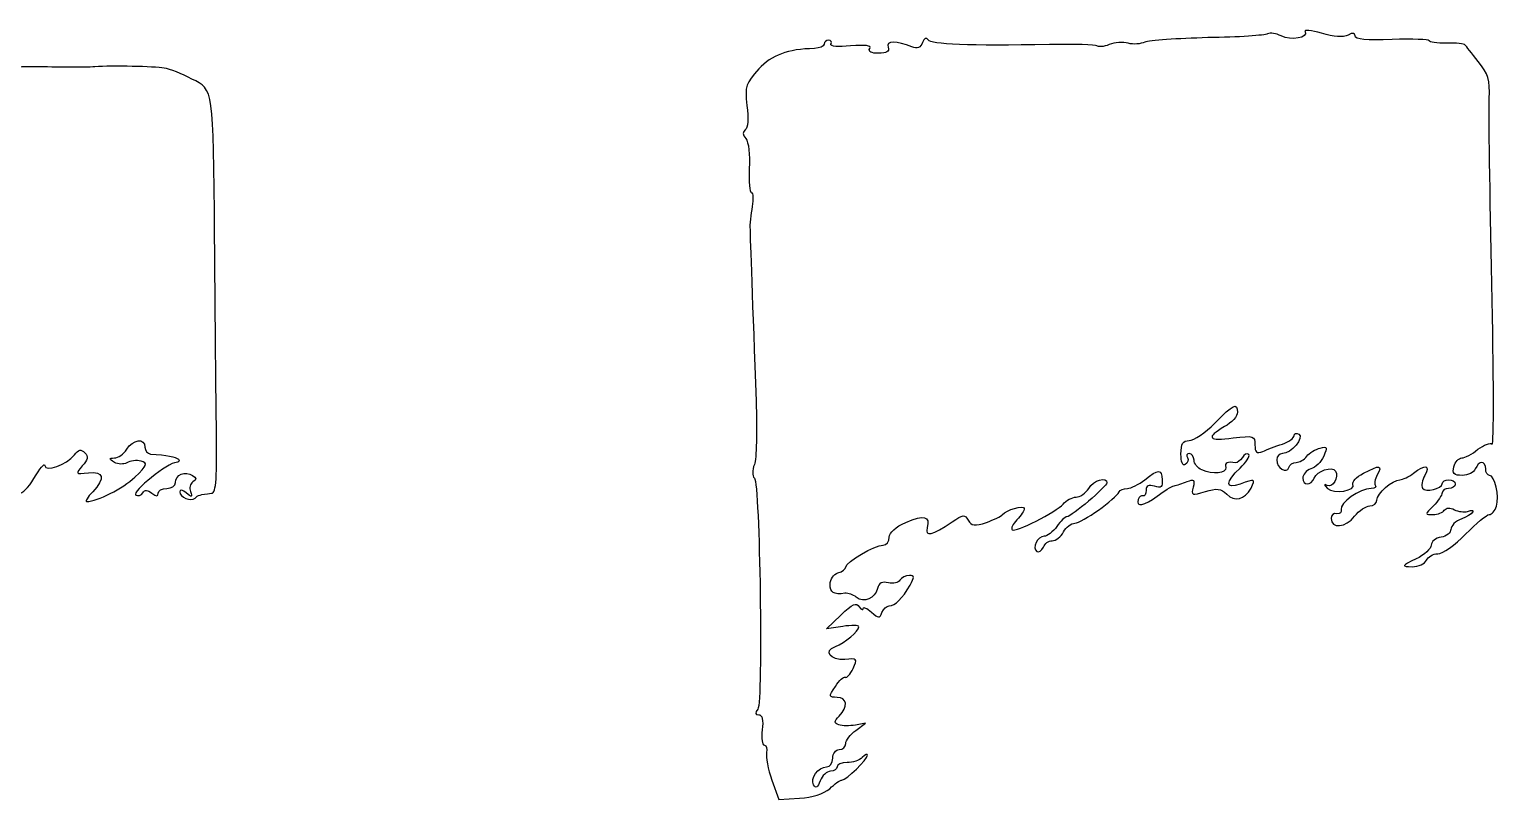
# Model space of a CAD drawing. Extents: x 0 to 69.4, y 0 to 30.3.
# Drawn here: x 20.74 to 26.61, y 24.48 to 27.56 of the extents above; entities that cross this region are included whole.
import ezdxf

# ---------------------------------------------------------------- set-up
doc = ezdxf.new("R2010")
doc.units = 0
doc.header["$MEASUREMENT"] = 0
doc.layers.get('0').update_dxf_attribs({"linetype": 'CONTINUOUS'})

msp = doc.modelspace()

# ---------------------------------------------------------------- linework, layer by layer
at = {"color": 0, "linetype": 'CONTINUOUS'}
for p, q in [((25.8292, 27.5489), (25.8292, 27.5489)), ((23.9214, 25.1656), (23.9786, 25.2211)), ((23.9856, 25.176), (23.9214, 25.1656)), ((24.0758, 24.7906), (24.036, 24.7819)), ((24.0376, 24.7611), (24.0758, 24.7906)), ((23.7026, 24.5632), (23.7304, 24.485)), ((23.7304, 24.485), (23.8137, 24.4903))]:
    msp.add_line(p, q, dxfattribs=at)
for points in [[(25.8951, 27.5419), (25.8535, 27.5542), (25.8239, 27.5576), (25.8292, 27.5489)], [(23.911, 27.4986), (23.911, 27.4899), (23.8936, 27.4829), (23.8728, 27.4813)], [(23.93, 27.5142), (23.9196, 27.5142), (23.911, 27.5072), (23.911, 27.4986)], [(23.9387, 27.4986), (23.9439, 27.5072), (23.9387, 27.5142), (23.93, 27.5142)], [(24.0168, 27.4917), (23.9682, 27.4864), (23.9335, 27.4899), (23.9387, 27.4986)], [(24.2617, 27.4882), (24.2026, 27.5125), (24.1557, 27.5125), (24.1661, 27.4864)], [(24.3033, 27.5056), (24.2964, 27.4847), (24.2825, 27.4794), (24.2617, 27.4882)], [(24.3258, 27.516), (24.3189, 27.5281), (24.3103, 27.5229), (24.3033, 27.5056)], [(24.8101, 27.4968), (24.4874, 27.4917), (24.3381, 27.4968), (24.3258, 27.516)], [(24.9993, 27.4917), (24.9942, 27.4968), (24.9092, 27.4986), (24.8101, 27.4968)], [(25.1243, 27.5021), (25.1035, 27.5072), (25.0706, 27.5056), (25.0479, 27.4968)], [(25.1903, 27.5072), (25.1747, 27.4986), (25.1435, 27.4968), (25.1243, 27.5021)], [(25.4421, 27.5246), (25.3206, 27.5211), (25.2076, 27.5142), (25.1903, 27.5072)], [(25.6799, 27.5403), (25.6711, 27.5333), (25.5635, 27.5264), (25.4421, 27.5246)], [(25.7336, 27.5315), (25.7146, 27.5419), (25.6903, 27.5454), (25.6799, 27.5403)], [(25.8292, 27.5489), (25.8447, 27.5246), (25.7718, 27.5107), (25.7336, 27.5315)], [(26.001, 27.535), (25.9819, 27.5246), (25.9437, 27.5281), (25.8951, 27.5419)], [(26.0287, 27.5315), (26.0287, 27.5438), (26.0201, 27.5454), (26.001, 27.535)], [(26.1764, 27.5176), (26.0739, 27.5125), (26.0287, 27.5176), (26.0287, 27.5315)], [(26.3239, 27.5125), (26.3239, 27.5176), (26.2579, 27.5194), (26.1764, 27.5176)], [(26.3933, 27.5021), (26.3551, 27.5021), (26.3239, 27.5056), (26.3239, 27.5125)], [(26.4679, 27.4951), (26.4644, 27.5003), (26.4315, 27.5038), (26.3933, 27.5021)], [(23.8728, 27.4813), (23.7651, 27.4794), (23.7043, 27.4551), (23.6506, 27.3996)], [(24.0932, 27.4813), (24.1019, 27.4933), (24.0758, 27.4968), (24.0168, 27.4917)], [(24.1279, 27.4621), (24.1001, 27.4621), (24.0862, 27.469), (24.0932, 27.4813)], [(24.1661, 27.4864), (24.1731, 27.469), (24.161, 27.4621), (24.1279, 27.4621)], [(25.0479, 27.4968), (25.0254, 27.4882), (25.0046, 27.4864), (24.9993, 27.4917)], [(26.52, 27.4292), (26.494, 27.4621), (26.4714, 27.4917), (26.4679, 27.4951)], [(20.7689, 27.4083), (20.6943, 27.4065), (20.4565, 27.4083), (20.3628, 27.41)], [(20.8992, 27.4065), (20.861, 27.4065), (20.8019, 27.4083), (20.7689, 27.4083)], [(21.0033, 27.4083), (20.9842, 27.4065), (20.9374, 27.4065), (20.8992, 27.4065)], [(21.2793, 27.4031), (21.2411, 27.41), (21.071, 27.4135), (21.0033, 27.4083)], [(21.3904, 27.3597), (21.3504, 27.3806), (21.3018, 27.3996), (21.2793, 27.4031)], [(23.6506, 27.3996), (23.5985, 27.3424), (23.595, 27.3319), (23.6036, 27.2538)], [(26.5635, 27.2815), (26.5669, 27.3563), (26.56, 27.3806), (26.52, 27.4292)], [(21.4807, 26.7244), (21.4754, 27.3301), (21.4772, 27.3146), (21.3904, 27.3597)], [(26.5739, 26.5421), (26.5669, 26.8997), (26.5617, 27.2329), (26.5635, 27.2815)], [(23.6036, 27.2538), (23.6106, 27.2035), (23.6071, 27.1636), (23.5967, 27.1567)], [(23.5967, 27.1567), (23.5862, 27.1497), (23.5862, 27.1375), (23.5985, 27.1219)], [(23.5985, 27.1219), (23.6106, 27.1081), (23.6158, 27.0576), (23.6124, 27.0021)], [(23.6124, 27.0021), (23.6106, 26.95), (23.614, 26.9067), (23.621, 26.9067)], [(23.621, 26.9067), (23.6279, 26.9067), (23.6297, 26.8806), (23.6244, 26.8511)], [(23.6244, 26.8511), (23.6193, 26.8199), (23.614, 26.7782), (23.6158, 26.759)], [(23.6158, 26.759), (23.6158, 26.7244), (23.6262, 26.4622), (23.6401, 26.0751)], [(21.4876, 25.9832), (21.4858, 26.1325), (21.4824, 26.4675), (21.4807, 26.7244)], [(26.5756, 25.9033), (26.5825, 25.8964), (26.5825, 26.1846), (26.5739, 26.5421)], [(23.6401, 26.0751), (23.6436, 25.9571), (23.6418, 25.8425), (23.6332, 25.8217)], [(25.4697, 25.9867), (25.5444, 26.0631), (25.56, 26.07), (25.56, 26.03)], [(21.4685, 25.7071), (21.4876, 25.7089), (21.4911, 25.7661), (21.4876, 25.9832)], [(25.3674, 25.9172), (25.3847, 25.9172), (25.4317, 25.9485), (25.4697, 25.9867)], [(25.56, 26.03), (25.56, 26.0144), (25.5375, 25.9883), (25.5079, 25.9728)], [(21.13, 25.8825), (21.1543, 25.9224), (21.2029, 25.9293), (21.2029, 25.8911)], [(25.3344, 25.8633), (25.3344, 25.905), (25.3414, 25.9172), (25.3674, 25.9172)], [(25.5079, 25.9728), (25.4317, 25.9293), (25.4437, 25.9138), (25.5426, 25.9276)], [(25.5426, 25.9276), (25.6243, 25.9381), (25.6294, 25.9363), (25.6294, 25.8999)], [(25.8049, 25.9432), (25.8274, 25.9293), (25.7736, 25.8651), (25.7389, 25.8651)], [(25.7389, 25.9033), (25.7649, 25.9119), (25.7857, 25.9276), (25.7857, 25.9381)], [(25.7857, 25.9381), (25.7857, 25.9467), (25.7944, 25.9485), (25.8049, 25.9432)], [(20.8036, 25.8182), (20.8036, 25.7888), (20.8904, 25.8217), (20.9217, 25.8599)], [(20.9217, 25.8599), (20.9374, 25.8825), (20.9478, 25.8842), (20.9633, 25.8686)], [(20.9633, 25.8686), (20.979, 25.8529), (20.9756, 25.8408), (20.9529, 25.8165)], [(21.0814, 25.8478), (21.0953, 25.8478), (21.1179, 25.8633), (21.13, 25.8825)], [(21.2029, 25.8911), (21.2029, 25.8772), (21.2133, 25.8651), (21.2254, 25.8633)], [(21.2254, 25.8633), (21.2897, 25.8599), (21.3261, 25.8529), (21.3365, 25.8425)], [(25.3518, 25.8217), (25.3414, 25.8147), (25.3344, 25.8321), (25.3344, 25.8633)], [(25.3674, 25.8651), (25.3587, 25.8651), (25.3535, 25.8582), (25.3604, 25.8494)], [(25.3865, 25.839), (25.3865, 25.8529), (25.3778, 25.8651), (25.3674, 25.8651)], [(25.5704, 25.8078), (25.5947, 25.8304), (25.6104, 25.8547), (25.6051, 25.8617)], [(25.6051, 25.8617), (25.5982, 25.8668), (25.5861, 25.8633), (25.5792, 25.8494)], [(25.6294, 25.8999), (25.6294, 25.8703), (25.6364, 25.8633), (25.6607, 25.8738)], [(25.6607, 25.8738), (25.6764, 25.8807), (25.7111, 25.8946), (25.7389, 25.9033)], [(25.7389, 25.8651), (25.7267, 25.8651), (25.7162, 25.8547), (25.7162, 25.8408)], [(25.8361, 25.8547), (25.8465, 25.8686), (25.8708, 25.8825), (25.8899, 25.8876)], [(25.8899, 25.8876), (25.9176, 25.8946), (25.9194, 25.8911), (25.9037, 25.8547)], [(26.454, 25.8478), (26.4662, 25.8478), (26.4957, 25.8633), (26.5183, 25.8825)], [(26.5183, 25.8825), (26.5426, 25.8999), (26.5686, 25.9103), (26.5756, 25.9033)], [(20.7603, 25.7661), (20.7828, 25.8061), (20.8036, 25.8286), (20.8036, 25.8182)], [(20.9529, 25.8165), (20.9251, 25.7835), (20.9251, 25.7835), (20.9772, 25.7888)], [(21.0814, 25.8304), (21.0589, 25.8443), (21.0589, 25.8478), (21.0814, 25.8478)], [(21.13, 25.8286), (21.1179, 25.8217), (21.0953, 25.8217), (21.0814, 25.8304)], [(21.1872, 25.8356), (21.17, 25.839), (21.1439, 25.8374), (21.13, 25.8286)], [(21.3279, 25.8304), (21.2949, 25.8304), (21.1492, 25.7124), (21.1665, 25.7001)], [(21.1631, 25.7714), (21.2115, 25.82), (21.215, 25.8269), (21.1872, 25.8356)], [(21.3365, 25.8425), (21.3418, 25.8356), (21.3383, 25.8304), (21.3279, 25.8304)], [(23.6332, 25.8217), (23.6244, 25.7992), (23.6244, 25.7765), (23.6332, 25.7679)], [(25.1903, 25.761), (25.2458, 25.8043), (25.2562, 25.8043), (25.2597, 25.761)], [(25.3604, 25.8494), (25.3657, 25.8408), (25.3622, 25.8286), (25.3518, 25.8217)], [(25.4178, 25.8008), (25.4004, 25.8078), (25.3865, 25.8251), (25.3865, 25.839)], [(25.5132, 25.8096), (25.5167, 25.7853), (25.4611, 25.78), (25.4178, 25.8008)], [(25.5531, 25.8286), (25.5201, 25.8339), (25.5079, 25.8286), (25.5132, 25.8096)], [(25.5704, 25.7436), (25.5097, 25.721), (25.5114, 25.7522), (25.5704, 25.8078)], [(25.5792, 25.8494), (25.5704, 25.8374), (25.56, 25.8286), (25.5531, 25.8286)], [(25.7162, 25.8408), (25.7162, 25.8078), (25.7562, 25.7835), (25.7649, 25.8096)], [(25.7649, 25.8096), (25.7683, 25.8217), (25.7806, 25.8304), (25.7944, 25.8304)], [(25.7944, 25.8304), (25.8065, 25.8304), (25.8257, 25.8408), (25.8361, 25.8547)], [(25.8517, 25.8043), (25.8343, 25.7974), (25.8204, 25.7818), (25.8204, 25.7679)], [(25.9037, 25.8547), (25.8933, 25.8321), (25.8708, 25.8096), (25.8517, 25.8043)], [(25.8656, 25.7679), (25.876, 25.7957), (25.9385, 25.8165), (25.9507, 25.7957)], [(26.0618, 25.7869), (26.1294, 25.8217), (26.1382, 25.82), (26.1174, 25.78)], [(26.2614, 25.7869), (26.31, 25.8235), (26.3292, 25.82), (26.3065, 25.7783)], [(26.4558, 25.7783), (26.4228, 25.7783), (26.4158, 25.7853), (26.4228, 25.8131)], [(26.4228, 25.8131), (26.4281, 25.8321), (26.4419, 25.8478), (26.454, 25.8478)], [(26.5079, 25.8043), (26.5026, 25.7904), (26.4801, 25.7783), (26.4558, 25.7783)], [(26.5339, 25.8304), (26.5253, 25.8304), (26.5149, 25.8182), (26.5079, 25.8043)], [(26.5496, 25.8043), (26.5496, 25.8182), (26.5426, 25.8304), (26.5339, 25.8304)], [(26.5651, 25.7783), (26.5565, 25.7783), (26.5496, 25.7904), (26.5496, 25.8043)], [(20.6544, 25.7471), (20.6753, 25.6828), (20.7135, 25.6897), (20.7603, 25.7661)], [(20.9703, 25.6742), (21.0138, 25.6742), (21.1144, 25.7263), (21.1631, 25.7714)], [(20.9772, 25.7888), (21.0397, 25.7957), (21.045, 25.7679), (20.9946, 25.7124)], [(21.2897, 25.7263), (21.3087, 25.7263), (21.3244, 25.7367), (21.3244, 25.7506)], [(21.3244, 25.7506), (21.3244, 25.78), (21.3643, 25.7974), (21.3921, 25.7783)], [(21.3939, 25.7522), (21.3835, 25.7453), (21.3782, 25.7279), (21.3851, 25.714)], [(21.3921, 25.7783), (21.4094, 25.7679), (21.4094, 25.7626), (21.3939, 25.7522)], [(23.6332, 25.7679), (23.6557, 25.7453), (23.6679, 24.8721), (23.6471, 24.8461)], [(25.0393, 25.7488), (25.0393, 25.7349), (24.8969, 25.6133), (24.8796, 25.6133)], [(24.9664, 25.7263), (24.9854, 25.7592), (25.0393, 25.7749), (25.0393, 25.7488)], [(25.1208, 25.7263), (25.1347, 25.7263), (25.166, 25.7418), (25.1903, 25.761)], [(25.2285, 25.7349), (25.206, 25.7418), (25.1956, 25.7383), (25.1956, 25.7193)], [(25.2597, 25.761), (25.2615, 25.7332), (25.2562, 25.7263), (25.2285, 25.7349)], [(25.3067, 25.7367), (25.3171, 25.7383), (25.3414, 25.7471), (25.3587, 25.754)], [(25.3587, 25.754), (25.3865, 25.7644), (25.39, 25.761), (25.3831, 25.7314)], [(25.6139, 25.7279), (25.6329, 25.7661), (25.6294, 25.7661), (25.5704, 25.7436)], [(25.8204, 25.7679), (25.8204, 25.7367), (25.8535, 25.7367), (25.8656, 25.7679)], [(25.9176, 25.7383), (25.9037, 25.7453), (25.9037, 25.7418), (25.9194, 25.7263)], [(25.9507, 25.7957), (25.9646, 25.7714), (25.9403, 25.7263), (25.9176, 25.7383)], [(25.9194, 25.7263), (25.9419, 25.7019), (26.0357, 25.7175), (26.0201, 25.7436)], [(26.0201, 25.7436), (26.0149, 25.7522), (26.034, 25.7714), (26.0618, 25.7869)], [(26.1174, 25.78), (26.1069, 25.7626), (26.1051, 25.7436), (26.1104, 25.7367)], [(26.1156, 25.6793), (26.1156, 25.7054), (26.1764, 25.761), (26.2076, 25.761)], [(26.2076, 25.761), (26.2181, 25.761), (26.244, 25.7731), (26.2614, 25.7869)], [(26.3065, 25.7783), (26.2961, 25.7592), (26.2926, 25.7367), (26.2979, 25.7279)], [(26.2979, 25.7279), (26.3083, 25.7089), (26.376, 25.7244), (26.376, 25.7453)], [(26.376, 25.7453), (26.376, 25.754), (26.3882, 25.761), (26.4019, 25.761)], [(26.4019, 25.761), (26.4158, 25.761), (26.4281, 25.754), (26.4281, 25.7436)], [(26.4281, 25.7436), (26.4281, 25.7349), (26.4158, 25.7263), (26.4019, 25.7263)], [(26.5929, 25.655), (26.6051, 25.695), (26.586, 25.7783), (26.5651, 25.7783)], [(20.9946, 25.7124), (20.9737, 25.6915), (20.9633, 25.6742), (20.9703, 25.6742)], [(21.1665, 25.7001), (21.1751, 25.695), (21.189, 25.6985), (21.1942, 25.7089)], [(21.1942, 25.7089), (21.2029, 25.7228), (21.2133, 25.721), (21.2307, 25.7071)], [(21.2307, 25.7071), (21.2481, 25.6932), (21.255, 25.6932), (21.255, 25.7071)], [(21.255, 25.7071), (21.255, 25.7175), (21.2706, 25.7263), (21.2897, 25.7263)], [(21.3678, 25.7089), (21.3539, 25.721), (21.3418, 25.7228), (21.3418, 25.7124)], [(21.3418, 25.7124), (21.3418, 25.6915), (21.3869, 25.6724), (21.4025, 25.6881)], [(21.3851, 25.714), (21.3921, 25.6915), (21.3904, 25.6897), (21.3678, 25.7089)], [(21.4025, 25.6881), (21.4147, 25.7001), (21.4217, 25.7019), (21.4685, 25.7071)], [(24.864, 25.6638), (24.8761, 25.6793), (24.9004, 25.6915), (24.9161, 25.6915)], [(24.9108, 25.5874), (24.9386, 25.5874), (25.0757, 25.6863), (25.0879, 25.7124)], [(24.9161, 25.6915), (24.9317, 25.6915), (24.9543, 25.7071), (24.9664, 25.7263)], [(25.0879, 25.7124), (25.0914, 25.721), (25.1053, 25.7263), (25.1208, 25.7263)], [(25.1643, 25.6828), (25.1521, 25.6499), (25.1903, 25.6568), (25.2389, 25.695)], [(25.1833, 25.6967), (25.1747, 25.6985), (25.1678, 25.6932), (25.1643, 25.6828)], [(25.1956, 25.7193), (25.1956, 25.7036), (25.1903, 25.6932), (25.1833, 25.6967)], [(25.2389, 25.695), (25.2667, 25.7158), (25.2979, 25.7349), (25.3067, 25.7367)], [(25.3831, 25.7314), (25.3743, 25.6985), (25.3778, 25.6967), (25.4317, 25.714)], [(25.4317, 25.714), (25.4767, 25.7279), (25.494, 25.7263), (25.5167, 25.7036)], [(25.5167, 25.7036), (25.5479, 25.6707), (25.5878, 25.6811), (25.6139, 25.7279)], [(26.0931, 25.7263), (26.0479, 25.7263), (25.9646, 25.6672), (25.9732, 25.6429)], [(26.1104, 25.7367), (26.1156, 25.7314), (26.1086, 25.7263), (26.0931, 25.7263)], [(26.376, 25.7089), (26.376, 25.7001), (26.3604, 25.6758), (26.3412, 25.6568)], [(26.4019, 25.7263), (26.3882, 25.7263), (26.376, 25.7193), (26.376, 25.7089)], [(24.2374, 25.5908), (24.3103, 25.6221), (24.3346, 25.6151), (24.3224, 25.57)], [(24.4214, 25.5925), (24.4665, 25.6238), (24.4717, 25.6238), (24.4856, 25.5994)], [(24.5585, 25.5908), (24.5879, 25.6013), (24.6175, 25.6151), (24.6226, 25.6221)], [(24.6226, 25.6221), (24.6365, 25.6411), (24.7094, 25.6603), (24.7094, 25.6464)], [(24.6608, 25.5613), (24.6731, 25.5492), (24.8379, 25.6325), (24.864, 25.6638)], [(24.7094, 25.6464), (24.7094, 25.6394), (24.6974, 25.6186), (24.68, 25.6013)], [(25.9558, 25.6256), (25.9437, 25.629), (25.9333, 25.6203), (25.9333, 25.6064)], [(25.9732, 25.6429), (25.9767, 25.6307), (25.9697, 25.6238), (25.9558, 25.6256)], [(26.0271, 25.6151), (26.0444, 25.6376), (26.0722, 25.6568), (26.0878, 25.6568)], [(26.0878, 25.6568), (26.1035, 25.6568), (26.1156, 25.6672), (26.1156, 25.6793)], [(26.3412, 25.6568), (26.3065, 25.6221), (26.3065, 25.6221), (26.3396, 25.6221)], [(26.3396, 25.6221), (26.3586, 25.6221), (26.3794, 25.6307), (26.3847, 25.6394)], [(26.3847, 25.6394), (26.3917, 25.6499), (26.4072, 25.6515), (26.4246, 25.6411)], [(26.4246, 25.6411), (26.4401, 25.6342), (26.4644, 25.6307), (26.4767, 25.6342)], [(26.4767, 25.6342), (26.5183, 25.6499), (26.4975, 25.6203), (26.454, 25.6047)], [(26.4697, 25.5439), (26.5131, 25.5874), (26.5547, 25.6221), (26.5635, 25.6221)], [(26.5635, 25.6221), (26.5739, 25.6221), (26.586, 25.6376), (26.5929, 25.655)], [(24.1714, 25.5318), (24.1714, 25.5492), (24.1957, 25.5735), (24.2374, 25.5908)], [(24.3224, 25.57), (24.3119, 25.5318), (24.3432, 25.5388), (24.4214, 25.5925)], [(24.4856, 25.5994), (24.4994, 25.5769), (24.5115, 25.5751), (24.5585, 25.5908)], [(24.68, 25.6013), (24.6643, 25.5839), (24.6557, 25.5665), (24.6608, 25.5613)], [(24.8397, 25.5751), (24.824, 25.5526), (24.8015, 25.5353), (24.7893, 25.5353)], [(24.8796, 25.6133), (24.8726, 25.6133), (24.8536, 25.596), (24.8397, 25.5751)], [(24.8657, 25.5526), (24.8761, 25.5717), (24.8969, 25.5874), (24.9108, 25.5874)], [(25.9333, 25.6064), (25.9333, 25.5647), (25.9924, 25.57), (26.0271, 25.6151)], [(26.4107, 25.5631), (26.4107, 25.5492), (26.3933, 25.5353), (26.3725, 25.5318)], [(26.454, 25.6047), (26.4297, 25.596), (26.4107, 25.5769), (26.4107, 25.5631)], [(24.1471, 25.5006), (24.161, 25.5006), (24.1714, 25.5144), (24.1714, 25.5318)], [(24.7893, 25.5353), (24.7615, 25.5353), (24.739, 25.4883), (24.7599, 25.4744)], [(24.7858, 25.4918), (24.7911, 25.5057), (24.8067, 25.5179), (24.8206, 25.5179)], [(24.8206, 25.5179), (24.8362, 25.5179), (24.8553, 25.5335), (24.8657, 25.5526)], [(26.3725, 25.5318), (26.35, 25.5283), (26.3326, 25.5144), (26.3326, 25.5006)], [(26.3586, 25.4658), (26.3778, 25.4658), (26.4281, 25.5006), (26.4697, 25.5439)], [(23.9978, 25.4138), (23.9978, 25.4328), (24.114, 25.5006), (24.1471, 25.5006)], [(24.7599, 25.4744), (24.7685, 25.4693), (24.7789, 25.4779), (24.7858, 25.4918)], [(26.3326, 25.5006), (26.3326, 25.4867), (26.3049, 25.4606), (26.2718, 25.445)], [(26.3135, 25.4397), (26.3187, 25.4536), (26.3396, 25.4658), (26.3586, 25.4658)], [(23.9353, 25.3443), (23.9353, 25.3633), (23.9492, 25.3842), (23.9665, 25.3894)], [(23.9665, 25.3894), (23.9839, 25.3946), (23.9978, 25.405), (23.9978, 25.4138)], [(26.2718, 25.445), (26.2128, 25.4172), (26.2128, 25.4154), (26.2562, 25.4138)], [(26.2562, 25.4138), (26.2822, 25.4138), (26.3065, 25.4258), (26.3135, 25.4397)], [(23.9943, 25.3079), (23.9492, 25.3026), (23.9353, 25.3096), (23.9353, 25.3443)], [(24.1679, 25.3494), (24.1436, 25.3564), (24.1297, 25.3494), (24.1244, 25.3269)], [(24.2131, 25.3599), (24.2078, 25.3494), (24.1869, 25.346), (24.1679, 25.3494)], [(24.1714, 25.2575), (24.1939, 25.2575), (24.2235, 25.2871), (24.2547, 25.3408)], [(24.2512, 25.379), (24.2374, 25.379), (24.22, 25.3703), (24.2131, 25.3599)], [(24.2547, 25.3408), (24.2721, 25.3721), (24.2721, 25.379), (24.2512, 25.379)], [(23.9786, 25.2211), (24.0237, 25.2663), (24.0411, 25.2732), (24.0515, 25.254)], [(24.0394, 25.2922), (24.0272, 25.3026), (24.0082, 25.3096), (23.9943, 25.3079)], [(24.1244, 25.3269), (24.114, 25.2871), (24.0707, 25.2679), (24.0394, 25.2922)], [(24.0515, 25.254), (24.0603, 25.2419), (24.0672, 25.2385), (24.0672, 25.2471)], [(24.0672, 25.2471), (24.0672, 25.2558), (24.0811, 25.2489), (24.1001, 25.2332)], [(24.1001, 25.2332), (24.1279, 25.2072), (24.1332, 25.2072), (24.1418, 25.2315)], [(24.1418, 25.2315), (24.1487, 25.2454), (24.161, 25.2575), (24.1714, 25.2575)], [(23.9561, 25.0961), (23.9943, 25.11), (24.0499, 25.1568), (24.0499, 25.1742)], [(24.0499, 25.1742), (24.0499, 25.1811), (24.0203, 25.1811), (23.9856, 25.176)], [(23.9943, 25.044), (23.9353, 25.0406), (23.9075, 25.0769), (23.9561, 25.0961)], [(24.0272, 25.0075), (24.0446, 25.0475), (24.0429, 25.0492), (23.9943, 25.044)], [(23.996, 24.9728), (24.0012, 24.9693), (24.0151, 24.985), (24.0272, 25.0075)], [(23.9631, 24.8929), (23.93, 24.8929), (23.9283, 24.8947), (23.9561, 24.9364)], [(23.9561, 24.9364), (23.9717, 24.9607), (23.989, 24.9763), (23.996, 24.9728)], [(23.9717, 24.8183), (24.0082, 24.8547), (24.0029, 24.8929), (23.9631, 24.8929)], [(23.6471, 24.8461), (23.6349, 24.8306), (23.6349, 24.8236), (23.6506, 24.8236)], [(23.6506, 24.8236), (23.6644, 24.8236), (23.6696, 24.8028), (23.6644, 24.7628)], [(23.97, 24.7836), (23.9508, 24.7906), (23.9508, 24.7958), (23.9717, 24.8183)], [(23.6644, 24.7628), (23.661, 24.7299), (23.6644, 24.7021), (23.6731, 24.7021)], [(24.036, 24.7819), (24.0133, 24.7785), (23.9839, 24.7785), (23.97, 24.7836)], [(23.9978, 24.709), (23.9978, 24.7211), (24.0151, 24.7454), (24.0376, 24.7611)], [(23.6731, 24.7021), (23.6818, 24.7021), (23.6853, 24.6882), (23.6818, 24.6725)], [(23.9457, 24.65), (23.9457, 24.669), (23.9578, 24.6847), (23.9717, 24.6847)], [(23.9717, 24.6847), (23.9856, 24.6847), (23.9978, 24.6951), (23.9978, 24.709)], [(23.6818, 24.6725), (23.6783, 24.6551), (23.6869, 24.6065), (23.7026, 24.5632)], [(23.9214, 24.6153), (23.9353, 24.6153), (23.9457, 24.6308), (23.9457, 24.65)], [(24.0029, 24.6326), (23.9804, 24.6326), (23.9631, 24.6257), (23.9631, 24.6153)], [(23.9821, 24.5632), (23.9994, 24.5632), (24.0846, 24.6465), (24.0846, 24.6621)], [(24.0637, 24.6535), (24.0515, 24.6413), (24.0256, 24.6326), (24.0029, 24.6326)], [(24.0846, 24.6621), (24.0846, 24.669), (24.0758, 24.6656), (24.0637, 24.6535)], [(23.8693, 24.544), (23.8536, 24.5683), (23.8883, 24.6153), (23.9214, 24.6153)], [(23.9369, 24.5979), (23.9214, 24.5979), (23.904, 24.5806), (23.8953, 24.5597)], [(23.9631, 24.6153), (23.9631, 24.6065), (23.9508, 24.5979), (23.9369, 24.5979)], [(23.8137, 24.4903), (23.8658, 24.4938), (23.9092, 24.5076), (23.9335, 24.5285)], [(23.8953, 24.5597), (23.8867, 24.5336), (23.8779, 24.5285), (23.8693, 24.544)], [(23.9335, 24.5285), (23.9526, 24.5475), (23.9751, 24.5632), (23.9821, 24.5632)]]:
    msp.add_open_spline(points, degree=3, dxfattribs=at)

doc.saveas('drawing.dxf')
